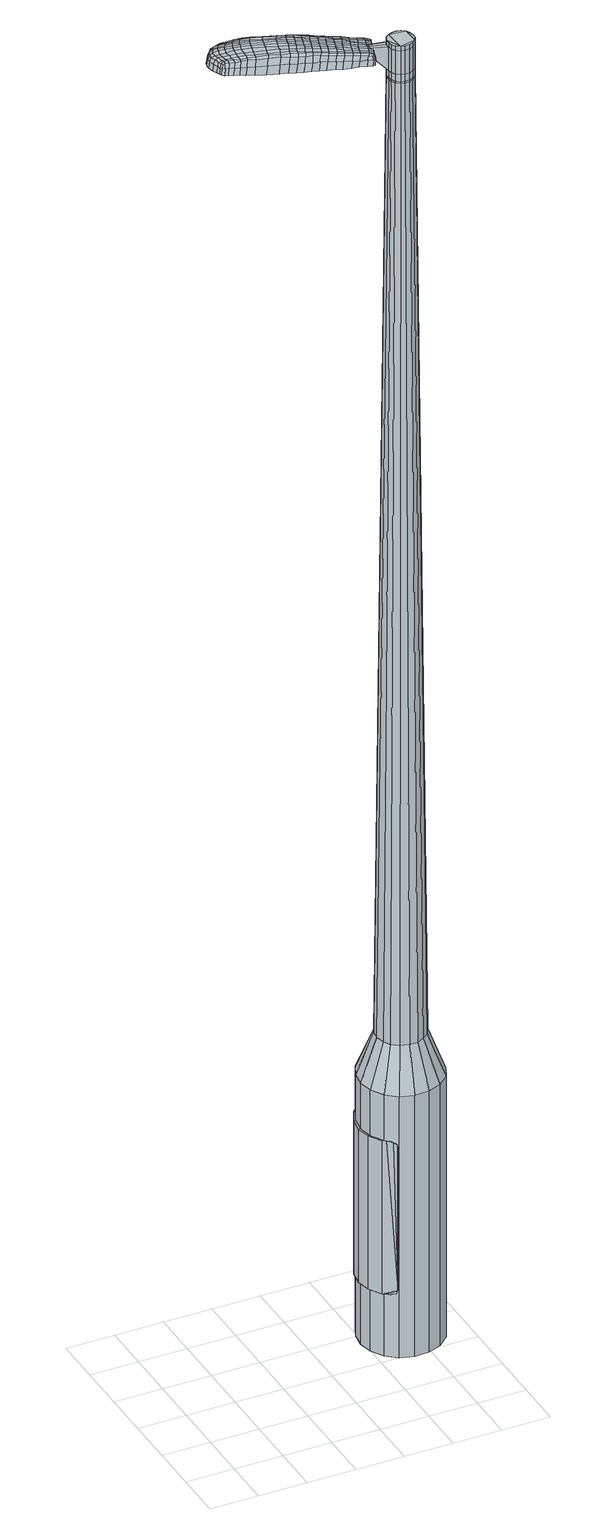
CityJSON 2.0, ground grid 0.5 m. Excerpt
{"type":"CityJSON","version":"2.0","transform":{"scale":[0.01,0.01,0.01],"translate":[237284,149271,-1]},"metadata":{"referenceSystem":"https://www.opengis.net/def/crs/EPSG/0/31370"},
"CityObjects":{
"object1":{"type":"GenericCityObject","attributes":{"cluster":260,"mean_distance_to_centroid":0.219,"new_centroid_x":237286.41,"new_centroid_y":149272.39,"mean_distance_to_camera":11.55,"H1":7.05,"H2":7.04,"Z_final":114.48,"cluster2":-1,"proj_x":237280.54,"proj_y":149267.75,"id_line":43995,"bearing_l":72.42,"distance":7.48,"orientation":"left","G_obj":162.42},"geometry":[{"type":"MultiSurface","lod":"2","boundaries":[[[0,1,2,3]],[[1,4,5,2]],[[4,6,7,5]],[[6,8,9,7]],[[8,10,11,9]],[[10,12,13,11]],[[12,14,15,13]],[[14,16,17,15]],[[16,18,19,17]],[[18,20,21,19]],[[20,22,23,21]],[[22,24,25,23]],[[24,26,27,25]],[[26,28,29,27]],[[28,30,31,29]],[[30,32,33,31]],[[32,34,35,33]],[[34,0,3,35]],[[36,37,38,39]],[[38,40,41,42]],[[41,43,42]],[[42,44,45,46]],[[45,47,46]],[[46,48,49,50]],[[49,51,50]],[[42,46,50,38]],[[50,52,39,38]],[[53,36,39]],[[2,5,7,35]],[[7,9,11,15]],[[11,13,15]],[[15,17,19,23]],[[19,21,23]],[[23,25,27,31]],[[27,29,31]],[[15,23,31,7]],[[31,33,35,7]],[[3,2,35]],[[1,0,54,55]],[[0,34,56,54]],[[34,32,57,56]],[[32,30,58,57]],[[30,28,59,58]],[[28,26,60,59]],[[26,24,61,60]],[[24,22,62,61]],[[22,20,63,62]],[[20,18,64,63]],[[18,16,65,64]],[[16,14,66,65]],[[14,12,67,66]],[[12,10,68,67]],[[10,8,69,68]],[[8,6,70,69]],[[6,4,71,70]],[[4,1,55,71]],[[55,54,72,73]],[[54,56,74,72]],[[56,57,75,74]],[[57,58,76,75]],[[58,59,77,76]],[[59,60,78,77]],[[60,61,79,78]],[[61,62,80,79]],[[62,63,81,80]],[[63,64,82,81]],[[64,65,83,82]],[[65,66,84,83]],[[66,67,85,84]],[[67,68,86,85]],[[68,69,87,86]],[[69,70,88,87]],[[70,71,89,88]],[[71,55,73,89]],[[90,91,92,93]],[[74,94,91,90]],[[75,95,94,74]],[[76,96,95,75]],[[97,98,96,76]],[[78,99,98,97]],[[79,100,99,78]],[[80,101,100,79]],[[102,103,101,80]],[[104,105,103,102]],[[83,106,105,104]],[[84,107,106,83]],[[108,109,107,84]],[[110,111,109,108]],[[87,112,111,110]],[[113,114,112,87]],[[89,115,114,113]],[[93,92,115,89]],[[116,117,118,119]],[[120,116,119,121]],[[122,120,121,123]],[[124,122,123,125]],[[126,124,125,127]],[[128,126,127,129]],[[130,128,129,131]],[[132,130,131,133]],[[134,132,133,135]],[[136,134,135,137]],[[138,136,137,139]],[[140,138,139,141]],[[142,140,141,143]],[[144,142,143,145]],[[146,144,145,147]],[[148,146,147,149]],[[73,72,90,93]],[[72,74,90]],[[77,97,76]],[[77,78,97]],[[81,102,80]],[[81,82,104,102]],[[82,83,104]],[[85,108,84]],[[85,86,110,108]],[[86,87,110]],[[88,113,87]],[[88,89,113]],[[73,93,89]],[[150,151,92,91]],[[151,115,92]],[[152,114,115]],[[152,112,114]],[[153,111,112]],[[153,154,109,111]],[[154,107,109]],[[155,105,106]],[[155,156,103,105]],[[156,101,103]],[[157,98,99]],[[157,96,98]],[[150,91,94]],[[39,52,148,158]],[[151,150,159,149]],[[53,39,158,117]],[[150,94,118,159]],[[36,53,117,116]],[[94,95,119,118]],[[37,36,116,120]],[[95,96,121,119]],[[38,37,120,122]],[[96,157,123,121]],[[40,38,122,124]],[[157,99,125,123]],[[41,40,124,126]],[[99,100,127,125]],[[43,41,126,128]],[[100,101,129,127]],[[42,43,128,130]],[[101,156,131,129]],[[44,42,130,132]],[[156,155,133,131]],[[45,44,132,134]],[[155,106,135,133]],[[47,45,134,136]],[[106,107,137,135]],[[46,47,136,138]],[[107,154,139,137]],[[48,46,138,140]],[[154,153,141,139]],[[49,48,140,142]],[[153,112,143,141]],[[51,49,142,144]],[[112,152,145,143]],[[50,51,144,146]],[[152,115,147,145]],[[52,50,146,148]],[[115,151,149,147]],[[148,149,160,161]],[[149,159,162,160]],[[159,118,163,162]],[[118,117,164,163]],[[117,158,165,164]],[[158,148,161,165]],[[166,167,168,169]],[[170,166,169,171]],[[166,170,172,173]],[[167,166,173,174]],[[175,176,177,178]],[[179,175,178,180]],[[175,179,181,182]],[[176,175,182,183]],[[184,185,186,187]],[[188,184,187,189]],[[184,188,190,191]],[[185,184,191,192]],[[193,194,195,196]],[[197,193,196,198]],[[193,197,199,200]],[[194,193,200,201]],[[202,203,204,205]],[[206,202,205,207]],[[202,206,208,209]],[[203,202,209,210]],[[211,212,213,214]],[[215,211,214,216]],[[211,215,217,218]],[[212,211,218,219]],[[220,221,222,223]],[[212,220,223,213]],[[220,212,219,224]],[[221,220,224,225]],[[226,227,228,229]],[[221,226,229,222]],[[226,221,225,230]],[[227,226,230,231]],[[232,170,171,233]],[[227,232,233,228]],[[232,227,231,234]],[[170,232,234,172]],[[235,236,237,238]],[[239,235,238,240]],[[235,239,241,242]],[[236,235,242,243]],[[244,245,246,247]],[[236,244,247,237]],[[244,236,243,248]],[[245,244,248,249]],[[250,251,252,253]],[[245,250,253,246]],[[250,245,249,254]],[[251,250,254,255]],[[256,257,258,259]],[[251,256,259,252]],[[256,251,255,260]],[[257,256,260,261]],[[262,167,174,263]],[[257,262,263,258]],[[262,257,261,264]],[[167,262,264,168]],[[265,266,267,268]],[[269,265,268,270]],[[265,269,271,272]],[[266,265,272,273]],[[274,275,276,277]],[[266,274,277,267]],[[274,266,273,278]],[[275,274,278,279]],[[280,281,282,283]],[[275,280,283,276]],[[280,275,279,284]],[[281,280,284,285]],[[286,179,180,287]],[[281,286,287,282]],[[286,281,285,288]],[[179,286,288,181]],[[289,290,291,292]],[[293,289,292,294]],[[289,293,295,296]],[[290,289,296,297]],[[298,299,300,301]],[[290,298,301,291]],[[298,290,297,302]],[[299,298,302,303]],[[304,305,306,307]],[[299,304,307,300]],[[304,299,303,308]],[[305,304,308,309]],[[310,311,312,313]],[[305,310,313,306]],[[310,305,309,314]],[[311,310,314,315]],[[316,176,183,317]],[[311,316,317,312]],[[316,311,315,318]],[[176,316,318,177]],[[319,205,204,320]],[[321,319,320,322]],[[319,321,323,324]],[[205,319,324,207]],[[325,321,322,326]],[[327,325,326,328]],[[325,327,329,330]],[[321,325,330,323]],[[331,327,328,332]],[[333,331,332,334]],[[331,333,335,336]],[[327,331,336,329]],[[337,333,334,338]],[[339,337,338,340]],[[337,339,341,342]],[[333,337,342,335]],[[343,339,340,344]],[[194,343,344,195]],[[343,194,201,345]],[[339,343,345,341]],[[346,347,192,191]],[[348,346,191,190]],[[346,348,349,350]],[[347,346,350,351]],[[352,353,351,350]],[[354,352,350,349]],[[352,354,355,356]],[[353,352,356,357]],[[358,359,357,356]],[[360,358,356,355]],[[358,360,361,362]],[[359,358,362,363]],[[364,365,363,362]],[[366,364,362,361]],[[364,366,199,197]],[[365,364,197,198]],[[367,368,369,370]],[[269,367,370,271]],[[367,269,270,371]],[[368,367,371,372]],[[373,188,189,374]],[[368,373,374,369]],[[373,368,372,375]],[[188,373,375,190]],[[376,377,378,379]],[[215,376,379,217]],[[376,215,216,380]],[[377,376,380,381]],[[382,383,384,385]],[[377,382,385,378]],[[382,377,381,386]],[[383,382,386,387]],[[388,185,192,389]],[[383,388,389,384]],[[388,383,387,390]],[[185,388,390,186]],[[391,392,393,394]],[[173,391,394,174]],[[391,173,172,395]],[[392,391,395,396]],[[397,398,399,400]],[[392,397,400,393]],[[397,392,396,401]],[[398,397,401,402]],[[403,196,195,404]],[[398,403,404,399]],[[403,398,402,405]],[[196,403,405,198]],[[406,407,408,409]],[[178,406,409,180]],[[406,178,177,410]],[[407,406,410,411]],[[412,200,199,413]],[[407,412,413,408]],[[412,407,411,414]],[[200,412,414,201]],[[415,416,417,418]],[[293,415,418,295]],[[415,293,294,419]],[[416,415,419,420]],[[421,206,207,422]],[[416,421,422,417]],[[421,416,420,423]],[[206,421,423,208]],[[424,425,426,427]],[[239,424,427,241]],[[424,239,240,428]],[[425,424,428,429]],[[430,431,432,433]],[[425,430,433,426]],[[430,425,429,434]],[[431,430,434,435]],[[436,203,210,437]],[[431,436,437,432]],[[436,431,435,438]],[[203,436,438,204]],[[439,440,429,428]],[[238,439,428,240]],[[439,238,237,441]],[[440,439,441,442]],[[443,444,435,434]],[[440,443,434,429]],[[443,440,442,445]],[[444,443,445,446]],[[447,320,204,438]],[[444,447,438,435]],[[447,444,446,448]],[[320,447,448,322]],[[449,450,451,452]],[[296,449,452,297]],[[449,296,295,418]],[[450,449,418,417]],[[453,324,323,454]],[[450,453,454,451]],[[453,450,417,422]],[[324,453,422,207]],[[455,456,442,441]],[[247,455,441,237]],[[455,247,246,457]],[[456,455,457,458]],[[459,460,446,445]],[[456,459,445,442]],[[459,456,458,461]],[[460,459,461,462]],[[463,326,322,448]],[[460,463,448,446]],[[463,460,462,464]],[[326,463,464,328]],[[465,466,467,468]],[[302,465,468,303]],[[465,302,297,452]],[[466,465,452,451]],[[469,330,329,470]],[[466,469,470,467]],[[469,466,451,454]],[[330,469,454,323]],[[471,472,458,457]],[[253,471,457,246]],[[471,253,252,473]],[[472,471,473,474]],[[475,476,462,461]],[[472,475,461,458]],[[475,472,474,477]],[[476,475,477,478]],[[479,332,328,464]],[[476,479,464,462]],[[479,476,478,480]],[[332,479,480,334]],[[481,482,483,484]],[[308,481,484,309]],[[481,308,303,468]],[[482,481,468,467]],[[485,336,335,486]],[[482,485,486,483]],[[485,482,467,470]],[[336,485,470,329]],[[487,488,474,473]],[[259,487,473,252]],[[487,259,258,489]],[[488,487,489,490]],[[491,492,478,477]],[[488,491,477,474]],[[491,488,490,493]],[[492,491,493,494]],[[495,338,334,480]],[[492,495,480,478]],[[495,492,494,496]],[[338,495,496,340]],[[497,498,499,500]],[[314,497,500,315]],[[497,314,309,484]],[[498,497,484,483]],[[501,342,341,502]],[[498,501,502,499]],[[501,498,483,486]],[[342,501,486,335]],[[503,504,490,489]],[[263,503,489,258]],[[503,263,174,394]],[[504,503,394,393]],[[505,506,494,493]],[[504,505,493,490]],[[505,504,393,400]],[[506,505,400,399]],[[507,344,340,496]],[[506,507,496,494]],[[507,506,399,404]],[[344,507,404,195]],[[508,509,411,410]],[[318,508,410,177]],[[508,318,315,500]],[[509,508,500,499]],[[510,345,201,414]],[[509,510,414,411]],[[510,509,499,502]],[[345,510,502,341]],[[511,512,372,371]],[[268,511,371,270]],[[511,268,267,513]],[[512,511,513,514]],[[515,348,190,375]],[[512,515,375,372]],[[515,512,514,516]],[[348,515,516,349]],[[517,518,519,520]],[[218,517,520,219]],[[517,218,217,379]],[[518,517,379,378]],[[521,522,523,524]],[[518,521,524,519]],[[521,518,378,385]],[[522,521,385,384]],[[525,347,351,526]],[[522,525,526,523]],[[525,522,384,389]],[[347,525,389,192]],[[527,528,514,513]],[[277,527,513,267]],[[527,277,276,529]],[[528,527,529,530]],[[531,354,349,516]],[[528,531,516,514]],[[531,528,530,532]],[[354,531,532,355]],[[533,534,535,536]],[[224,533,536,225]],[[533,224,219,520]],[[534,533,520,519]],[[537,538,539,540]],[[534,537,540,535]],[[537,534,519,524]],[[538,537,524,523]],[[541,353,357,542]],[[538,541,542,539]],[[541,538,523,526]],[[353,541,526,351]],[[543,544,530,529]],[[283,543,529,276]],[[543,283,282,545]],[[544,543,545,546]],[[547,360,355,532]],[[544,547,532,530]],[[547,544,546,548]],[[360,547,548,361]],[[549,550,551,552]],[[230,549,552,231]],[[549,230,225,536]],[[550,549,536,535]],[[553,554,555,556]],[[550,553,556,551]],[[553,550,535,540]],[[554,553,540,539]],[[557,359,363,558]],[[554,557,558,555]],[[557,554,539,542]],[[359,557,542,357]],[[559,560,546,545]],[[287,559,545,282]],[[559,287,180,409]],[[560,559,409,408]],[[561,366,361,548]],[[560,561,548,546]],[[561,560,408,413]],[[366,561,413,199]],[[562,563,396,395]],[[234,562,395,172]],[[562,234,231,552]],[[563,562,552,551]],[[564,565,402,401]],[[563,564,401,396]],[[564,563,551,556]],[[565,564,556,555]],[[566,365,198,405]],[[565,566,405,402]],[[566,565,555,558]],[[365,566,558,363]],[[567,568,569,570]],[[570,569,571,572]],[[573,571,569,574]],[[574,569,568,575]],[[576,577,578,579]],[[579,578,580,581]],[[582,580,578,583]],[[583,578,577,584]],[[585,586,587,588]],[[588,587,589,590]],[[591,589,587,592]],[[592,587,586,593]],[[594,595,596,597]],[[597,596,598,599]],[[600,598,596,601]],[[601,596,595,602]],[[603,604,605,606]],[[606,605,607,608]],[[609,607,605,610]],[[610,605,604,611]],[[612,613,614,615]],[[615,614,616,617]],[[618,616,614,619]],[[619,614,613,620]],[[621,622,623,624]],[[624,623,613,612]],[[620,613,623,625]],[[625,623,622,626]],[[627,628,629,630]],[[630,629,622,621]],[[626,622,629,631]],[[631,629,628,632]],[[572,571,633,634]],[[634,633,628,627]],[[632,628,633,635]],[[635,633,571,573]],[[636,637,638,639]],[[639,638,640,641]],[[642,640,638,643]],[[643,638,637,644]],[[645,646,647,648]],[[648,647,637,636]],[[644,637,647,649]],[[649,647,646,650]],[[651,652,653,654]],[[654,653,646,645]],[[650,646,653,655]],[[655,653,652,656]],[[657,658,659,660]],[[660,659,652,651]],[[656,652,659,661]],[[661,659,658,662]],[[575,568,663,664]],[[664,663,658,657]],[[662,658,663,665]],[[665,663,568,567]],[[666,667,668,669]],[[669,668,670,671]],[[672,670,668,673]],[[673,668,667,674]],[[675,676,677,678]],[[678,677,667,666]],[[674,667,677,679]],[[679,677,676,680]],[[681,682,683,684]],[[684,683,676,675]],[[680,676,683,685]],[[685,683,682,686]],[[581,580,687,688]],[[688,687,682,681]],[[686,682,687,689]],[[689,687,580,582]],[[690,691,692,693]],[[693,692,694,695]],[[696,694,692,697]],[[697,692,691,698]],[[699,700,701,702]],[[702,701,691,690]],[[698,691,701,703]],[[703,701,700,704]],[[705,706,707,708]],[[708,707,700,699]],[[704,700,707,709]],[[709,707,706,710]],[[711,712,713,714]],[[714,713,706,705]],[[710,706,713,715]],[[715,713,712,716]],[[584,577,717,718]],[[718,717,712,711]],[[716,712,717,719]],[[719,717,577,576]],[[603,606,720,721]],[[721,720,722,723]],[[724,722,720,725]],[[725,720,606,608]],[[723,722,726,727]],[[727,726,728,729]],[[730,728,726,731]],[[731,726,722,724]],[[729,728,732,733]],[[733,732,734,735]],[[736,734,732,737]],[[737,732,728,730]],[[735,734,738,739]],[[739,738,740,741]],[[742,740,738,743]],[[743,738,734,736]],[[741,740,744,745]],[[745,744,595,594]],[[602,595,744,746]],[[746,744,740,742]],[[593,747,748,592]],[[592,748,749,591]],[[750,749,748,751]],[[751,748,747,752]],[[752,753,754,751]],[[751,754,755,750]],[[756,755,754,757]],[[757,754,753,758]],[[758,759,760,757]],[[757,760,761,756]],[[762,761,760,763]],[[763,760,759,764]],[[764,765,766,763]],[[763,766,767,762]],[[600,767,766,598]],[[598,766,765,599]],[[768,769,770,771]],[[771,770,670,672]],[[671,670,770,772]],[[772,770,769,773]],[[590,589,774,775]],[[775,774,769,768]],[[773,769,774,776]],[[776,774,589,591]],[[777,778,779,780]],[[780,779,616,618]],[[617,616,779,781]],[[781,779,778,782]],[[783,784,785,786]],[[786,785,778,777]],[[782,778,785,787]],[[787,785,784,788]],[[593,586,789,790]],[[790,789,784,783]],[[788,784,789,791]],[[791,789,586,585]],[[792,793,794,795]],[[795,794,574,575]],[[573,574,794,796]],[[796,794,793,797]],[[798,799,800,801]],[[801,800,793,792]],[[797,793,800,802]],[[802,800,799,803]],[[594,597,804,805]],[[805,804,799,798]],[[803,799,804,806]],[[806,804,597,599]],[[807,808,809,810]],[[810,809,579,581]],[[576,579,809,811]],[[811,809,808,812]],[[600,601,813,814]],[[814,813,808,807]],[[812,808,813,815]],[[815,813,601,602]],[[816,817,694,818]],[[818,694,696]],[[695,694,817,819]],[[608,607,820,821]],[[821,820,817,816]],[[819,817,820,822]],[[822,820,607,609]],[[823,824,825,826]],[[826,825,640,642]],[[641,640,825,827]],[[827,825,824,828]],[[829,830,831,832]],[[832,831,824,823]],[[828,824,831,833]],[[833,831,830,834]],[[611,604,835,836]],[[836,835,830,829]],[[834,830,835,837]],[[837,835,604,603]],[[828,838,839,827]],[[827,839,639,641]],[[636,639,839,840]],[[840,839,838,841]],[[834,842,843,833]],[[833,843,838,828]],[[841,838,843,844]],[[844,843,842,845]],[[603,721,846,837]],[[837,846,842,834]],[[845,842,846,847]],[[847,846,721,723]],[[848,849,850,851]],[[851,850,697,698]],[[696,697,850,818]],[[818,850,849,816]],[[724,725,852,853]],[[853,852,849,848]],[[816,849,852,821]],[[821,852,725,608]],[[841,854,855,840]],[[840,855,648,636]],[[645,648,855,856]],[[856,855,854,857]],[[845,858,859,844]],[[844,859,854,841]],[[857,854,859,860]],[[860,859,858,861]],[[723,727,862,847]],[[847,862,858,845]],[[861,858,862,863]],[[863,862,727,729]],[[864,865,866,867]],[[867,866,703,704]],[[698,703,866,851]],[[851,866,865,848]],[[730,731,868,869]],[[869,868,865,864]],[[848,865,868,853]],[[853,868,731,724]],[[857,870,871,856]],[[856,871,654,645]],[[651,654,871,872]],[[872,871,870,873]],[[861,874,875,860]],[[860,875,870,857]],[[873,870,875,876]],[[876,875,874,877]],[[729,733,878,863]],[[863,878,874,861]],[[877,874,878,879]],[[879,878,733,735]],[[880,881,882,883]],[[883,882,709,710]],[[704,709,882,867]],[[867,882,881,864]],[[736,737,884,885]],[[885,884,881,880]],[[864,881,884,869]],[[869,884,737,730]],[[873,886,887,872]],[[872,887,660,651]],[[657,660,887,888]],[[888,887,886,889]],[[877,890,891,876]],[[876,891,886,873]],[[889,886,891,892]],[[892,891,890,893]],[[735,739,894,879]],[[879,894,890,877]],[[893,890,894,895]],[[895,894,739,741]],[[896,897,898,899]],[[899,898,715,716]],[[710,715,898,883]],[[883,898,897,880]],[[742,743,900,901]],[[901,900,897,896]],[[880,897,900,885]],[[885,900,743,736]],[[889,902,903,888]],[[888,903,664,657]],[[575,664,903,795]],[[795,903,902,792]],[[893,904,905,892]],[[892,905,902,889]],[[792,902,905,801]],[[801,905,904,798]],[[741,745,906,895]],[[895,906,904,893]],[[798,904,906,805]],[[805,906,745,594]],[[812,907,908,811]],[[811,908,719,576]],[[716,719,908,899]],[[899,908,907,896]],[[602,746,909,815]],[[815,909,907,812]],[[896,907,909,901]],[[901,909,746,742]],[[773,910,911,772]],[[772,911,669,671]],[[666,669,911,912]],[[912,911,910,913]],[[591,749,914,776]],[[776,914,910,773]],[[913,910,914,915]],[[915,914,749,750]],[[916,917,918,919]],[[919,918,619,620]],[[618,619,918,780]],[[780,918,917,777]],[[920,921,922,923]],[[923,922,917,916]],[[777,917,922,786]],[[786,922,921,783]],[[752,747,924,925]],[[925,924,921,920]],[[783,921,924,790]],[[790,924,747,593]],[[913,926,927,912]],[[912,927,678,666]],[[675,678,927,928]],[[928,927,926,929]],[[750,755,930,915]],[[915,930,926,913]],[[929,926,930,931]],[[931,930,755,756]],[[932,933,934,935]],[[935,934,625,626]],[[620,625,934,919]],[[919,934,933,916]],[[936,937,938,939]],[[939,938,933,932]],[[916,933,938,923]],[[923,938,937,920]],[[758,753,940,941]],[[941,940,937,936]],[[920,937,940,925]],[[925,940,753,752]],[[929,942,943,928]],[[928,943,684,675]],[[681,684,943,944]],[[944,943,942,945]],[[756,761,946,931]],[[931,946,942,929]],[[945,942,946,947]],[[947,946,761,762]],[[948,949,950,951]],[[951,950,631,632]],[[626,631,950,935]],[[935,950,949,932]],[[952,953,954,955]],[[955,954,949,948]],[[932,949,954,939]],[[939,954,953,936]],[[764,759,956,957]],[[957,956,953,952]],[[936,953,956,941]],[[941,956,759,758]],[[945,958,959,944]],[[944,959,688,681]],[[581,688,959,810]],[[810,959,958,807]],[[762,767,960,947]],[[947,960,958,945]],[[807,958,960,814]],[[814,960,767,600]],[[797,961,962,796]],[[796,962,635,573]],[[632,635,962,951]],[[951,962,961,948]],[[803,963,964,802]],[[802,964,961,797]],[[948,961,964,955]],[[955,964,963,952]],[[599,765,965,806]],[[806,965,963,803]],[[952,963,965,957]],[[957,965,765,764]],[[567,570,169,168]],[[570,572,171,169]],[[582,583,182,181]],[[583,584,183,182]],[[585,588,187,186]],[[588,590,189,187]],[[609,610,209,208]],[[610,611,210,209]],[[612,615,214,213]],[[615,617,216,214]],[[621,624,223,222]],[[624,612,213,223]],[[627,630,229,228]],[[630,621,222,229]],[[572,634,233,171]],[[634,627,228,233]],[[642,643,242,241]],[[643,644,243,242]],[[644,649,248,243]],[[649,650,249,248]],[[650,655,254,249]],[[655,656,255,254]],[[656,661,260,255]],[[661,662,261,260]],[[662,665,264,261]],[[665,567,168,264]],[[672,673,272,271]],[[673,674,273,272]],[[674,679,278,273]],[[679,680,279,278]],[[680,685,284,279]],[[685,686,285,284]],[[686,689,288,285]],[[689,582,181,288]],[[690,693,292,291]],[[693,695,294,292]],[[699,702,301,300]],[[702,690,291,301]],[[705,708,307,306]],[[708,699,300,307]],[[711,714,313,312]],[[714,705,306,313]],[[584,718,317,183]],[[718,711,312,317]],[[768,771,370,369]],[[771,672,271,370]],[[590,775,374,189]],[[775,768,369,374]],[[617,781,380,216]],[[781,782,381,380]],[[782,787,386,381]],[[787,788,387,386]],[[788,791,390,387]],[[791,585,186,390]],[[695,419,294]],[[695,819,420,419]],[[819,822,423,420]],[[822,609,208,423]],[[823,826,427,426]],[[826,642,241,427]],[[829,832,433,432]],[[832,823,426,433]],[[611,836,437,210]],[[836,829,432,437]],[[966,967,968,969]],[[970,971,969,968]],[[972,973,974,975]],[[976,977,978,979]],[[967,980,981,968]],[[982,970,968,981]],[[983,972,975,984]],[[985,986,977,976]],[[980,987,988,981]],[[988,989,982,981]],[[990,983,984,991]],[[992,986,985,993]],[[987,994,995,988]],[[995,996,989,988]],[[997,990,991,998]],[[999,992,993,1000]],[[1001,1002,1003,1004]],[[1005,1006,1002,1001]],[[1005,1007,1008,1006]],[[1007,1009,1010,1008]],[[1011,1012,1013,1014]],[[1015,1016,1012,1011]],[[1017,1018,1016,1015]],[[1019,1020,1018,1017]],[[1014,1003,1002,1011]],[[1011,1002,1006,1015]],[[1006,1008,1017,1015]],[[1008,1010,1019,1017]],[[975,974,971,970]],[[984,975,970,982]],[[989,991,984,982]],[[996,998,991,989]],[[976,979,973,972]],[[985,976,972,983]],[[993,985,983,990]],[[1000,993,990,997]],[[977,1001,1004,978]],[[986,1005,1001,977]],[[1007,1005,986,992]],[[1009,1007,992,999]],[[1021,1022,1023,1024]],[[1023,1025,1026,1027]],[[1023,1027,1028,1029]],[[1023,1029,1024]],[[1030,1021,1024,1031]],[[1032,1031,1024,1033]],[[1034,1033,1024]],[[1035,1023,1022,1036]],[[1037,1035,1036,1038]],[[1039,1037,1038,1040]],[[1041,1039,1040,1042]],[[1043,1041,1042,1044]],[[1044,1045,1046,1047]],[[1044,1047,1048,1049]],[[1044,1049,1050,1051]],[[1050,1052,1053,1054]],[[1050,1054,1055,1056]],[[1050,1056,1051]],[[1044,1051,1043]],[[1057,1058,1022,1021]],[[1059,1060,1025,1023]],[[1061,1062,1034,1024]],[[1058,1063,1036,1022]],[[1064,1059,1023,1035]],[[1063,1065,1038,1036]],[[1066,1064,1035,1037]],[[1065,1067,1040,1038]],[[1068,1066,1037,1039]],[[1067,1069,1042,1040]],[[1070,1068,1039,1041]],[[1069,1071,1044,1042]],[[1072,1070,1041,1043]],[[1071,1073,1045,1044]],[[1074,1075,1052,1050]],[[1076,1072,1043,1051]],[[1046,1045,1073,1077]],[[1047,1046,1077,1078]],[[1048,1047,1078,1079]],[[1049,1048,1079,1080]],[[1050,1049,1080,1074]],[[1081,1057,1021,1030]],[[1082,1081,1030,1031]],[[1083,1082,1031,1032]],[[1084,1083,1032,1033]],[[1062,1084,1033,1034]],[[1026,1025,1060,1085]],[[1053,1052,1075,1086]],[[1027,1026,1085,1087]],[[1028,1027,1087,1088]],[[1029,1028,1088,1089]],[[1024,1029,1089,1061]],[[1054,1053,1086,1090]],[[1055,1054,1090,1091]],[[1056,1055,1091,1092]],[[1051,1056,1092,1076]]]}]}
},
"vertices":[
[199,151,384],[205,164,384],[205,164,96],[199,151,96],[216,174,384],[216,174,96],[230,179,384],[230,179,96],[245,180,384],[245,180,96],[259,175,384],[259,175,96],[270,166,384],[270,166,96],[278,154,384],[278,154,96],[281,140,384],[281,140,96],[279,125,384],[279,125,96],[273,112,384],[273,112,96],[262,102,384],[262,102,96],[248,97,384],[248,97,96],[233,96,384],[233,96,96],[219,100,384],[219,100,96],[208,109,384],[208,109,96],[200,122,384],[200,122,96],[197,136,384],[197,136,96],[227,133,1524],[229,129,1524],[233,126,1524],[226,142,1524],[237,125,1524],[242,125,1524],[250,130,1524],[246,127,1524],[252,134,1524],[252,138,1524],[249,147,1524],[251,143,1524],[245,150,1524],[241,151,1524],[232,149,1524],[236,151,1524],[228,146,1524],[226,137,1524],[215,146,429],[219,153,429],[214,137,429],[216,128,429],[220,121,429],[227,116,429],[236,113,429],[244,113,429],[252,117,429],[259,123,429],[263,130,429],[264,139,429],[262,148,429],[258,155,429],[251,160,429],[242,163,429],[234,163,429],[225,159,429],[226,142,1483],[228,146,1483],[226,137,1483],[227,133,1483],[229,129,1483],[233,126,1483],[237,125,1483],[242,125,1483],[246,127,1483],[250,130,1483],[252,134,1483],[252,138,1483],[251,143,1483],[249,147,1483],[245,150,1483],[241,151,1483],[236,151,1483],[232,149,1483],[227,142,1483],[227,142,1485],[229,146,1485],[229,146,1483],[226,137,1485],[227,133,1485],[229,129,1485],[233,127,1483],[233,127,1485],[237,125,1485],[242,125,1485],[246,127,1485],[249,130,1483],[249,130,1485],[251,134,1483],[251,134,1485],[252,138,1485],[251,143,1485],[248,147,1483],[248,147,1485],[245,149,1483],[245,149,1485],[241,151,1485],[236,150,1483],[236,150,1485],[232,149,1485],[227,133,1519],[226,137,1519],[226,137,1493],[227,133,1493],[229,129,1519],[229,129,1493],[233,126,1519],[233,126,1493],[237,125,1519],[237,125,1493],[242,125,1519],[242,125,1493],[246,127,1519],[246,127,1493],[250,130,1519],[250,130,1493],[252,134,1519],[252,134,1493],[252,138,1519],[252,138,1493],[251,143,1519],[251,143,1493],[249,147,1519],[249,147,1493],[245,150,1519],[245,150,1493],[241,151,1519],[241,151,1493],[236,151,1519],[236,151,1493],[232,149,1519],[232,149,1493],[228,146,1519],[228,146,1493],[226,142,1485],[228,146,1485],[236,151,1485],[245,150,1485],[249,147,1485],[252,134,1485],[250,130,1485],[233,126,1485],[226,142,1519],[226,142,1493],[209,151,1513],[209,151,1518],[208,148,1513],[207,145,1513],[207,145,1518],[208,148,1518],[144,189,1519],[150,186,1518],[150,188,1509],[143,191,1510],[136,191,1519],[135,193,1510],[136,190,1526],[144,187,1525],[151,184,1525],[132,152,1519],[139,150,1518],[140,151,1525],[133,153,1525],[123,154,1519],[125,156,1526],[122,153,1510],[130,151,1510],[137,149,1509],[67,191,1519],[68,194,1519],[67,195,1513],[66,191,1513],[67,187,1519],[66,187,1513],[68,186,1524],[69,190,1524],[70,194,1524],[138,169,1530],[145,166,1529],[146,169,1529],[139,172,1530],[129,171,1531],[130,175,1531],[128,168,1530],[137,165,1530],[144,163,1529],[215,144,1512],[216,147,1512],[214,147,1517],[214,145,1517],[214,142,1512],[213,142,1517],[213,141,1506],[214,145,1506],[215,147,1506],[87,205,1519],[90,205,1519],[90,206,1512],[86,207,1512],[84,205,1518],[84,207,1512],[85,204,1522],[87,204,1523],[90,203,1524],[95,204,1519],[100,202,1519],[100,204,1512],[94,205,1512],[95,202,1524],[100,201,1525],[106,201,1519],[114,199,1519],[113,200,1511],[105,203,1511],[106,199,1526],[114,197,1526],[124,195,1519],[124,197,1510],[125,193,1526],[213,162,1513],[206,165,1513],[206,164,1518],[213,161,1517],[218,160,1512],[217,160,1516],[217,161,1506],[212,164,1507],[205,166,1507],[199,168,1514],[192,171,1515],[192,169,1520],[199,166,1519],[198,169,1507],[191,172,1507],[185,173,1515],[178,176,1516],[178,174,1522],[185,172,1521],[184,175,1508],[177,178,1508],[171,179,1517],[164,181,1517],[164,179,1524],[171,177,1523],[170,180,1508],[163,183,1509],[157,184,1518],[157,182,1524],[156,186,1509],[75,171,1519],[78,170,1519],[79,171,1524],[76,173,1523],[73,173,1518],[74,173,1522],[72,172,1512],[74,170,1512],[77,169,1512],[83,168,1519],[88,166,1519],[89,167,1525],[84,169,1524],[81,167,1512],[87,165,1512],[94,164,1519],[101,161,1519],[102,162,1526],[95,165,1526],[92,163,1511],[100,160,1511],[112,158,1519],[113,159,1526],[110,157,1510],[203,134,1513],[196,135,1513],[195,135,1507],[202,133,1507],[209,132,1512],[208,132,1506],[208,133,1516],[204,134,1517],[197,136,1518],[189,137,1514],[181,139,1515],[180,138,1507],[187,136,1507],[190,138,1519],[183,140,1520],[174,141,1515],[167,143,1516],[165,142,1508],[173,140,1508],[175,142,1521],[168,144,1522],[160,145,1517],[153,146,1517],[151,145,1509],[158,144,1508],[161,146,1523],[154,148,1524],[146,148,1518],[144,147,1509],[147,149,1524],[209,146,1519],[209,149,1519],[201,149,1520],[202,151,1520],[200,146,1520],[208,144,1519],[194,151,1522],[195,153,1522],[187,153,1523],[188,156,1523],[186,150,1523],[193,148,1521],[180,155,1524],[181,158,1524],[173,158,1525],[174,160,1525],[172,154,1525],[179,152,1524],[166,160,1526],[167,163,1526],[159,162,1527],[160,165,1527],[158,159,1527],[165,157,1526],[152,164,1528],[153,167,1528],[151,161,1528],[71,189,1527],[73,193,1527],[71,185,1526],[75,184,1527],[76,188,1528],[77,192,1528],[82,186,1529],[83,190,1529],[81,182,1528],[88,180,1530],[89,184,1530],[90,187,1530],[96,182,1531],[97,185,1531],[95,178,1530],[104,175,1531],[105,179,1531],[106,182,1531],[117,175,1531],[118,178,1531],[116,171,1531],[71,174,1518],[70,177,1519],[69,176,1513],[70,174,1513],[73,175,1523],[71,177,1523],[68,182,1519],[67,181,1513],[70,181,1524],[82,205,1518],[79,204,1518],[80,203,1523],[83,204,1523],[81,206,1513],[79,205,1513],[76,203,1519],[73,200,1519],[74,200,1524],[77,202,1523],[75,203,1513],[72,201,1513],[70,198,1519],[72,197,1524],[69,198,1513],[144,185,1528],[143,184,1528],[150,181,1528],[151,183,1527],[136,188,1528],[135,186,1529],[142,181,1529],[141,178,1530],[148,176,1529],[149,178,1528],[134,184,1529],[132,181,1530],[140,175,1530],[147,172,1529],[131,178,1531],[134,155,1528],[134,157,1529],[126,159,1529],[125,157,1528],[141,153,1527],[141,155,1528],[135,161,1529],[127,163,1530],[142,159,1528],[211,133,1512],[212,135,1512],[211,136,1517],[210,134,1517],[210,132,1506],[211,134,1506],[213,138,1512],[212,139,1517],[212,138,1506],[219,158,1512],[219,157,1512],[218,158,1506],[219,159,1506],[218,158,1517],[217,157,1517],[218,155,1512],[217,152,1512],[217,153,1506],[217,155,1506],[217,155,1517],[216,152,1517],[216,149,1512],[216,150,1506],[215,150,1517],[213,160,1519],[212,158,1519],[206,162,1520],[205,161,1520],[212,156,1519],[211,154,1519],[205,159,1520],[204,156,1520],[210,151,1519],[203,154,1520],[205,135,1519],[206,137,1519],[198,139,1520],[198,137,1520],[207,140,1519],[199,142,1520],[199,165,1521],[198,163,1521],[192,168,1522],[191,166,1522],[198,161,1521],[197,159,1521],[191,164,1522],[190,161,1523],[196,156,1522],[189,158,1523],[190,139,1521],[191,141,1521],[184,143,1522],[183,141,1522],[192,144,1521],[185,147,1522],[185,170,1523],[184,168,1523],[178,173,1524],[177,171,1524],[184,166,1523],[183,163,1524],[177,169,1525],[176,166,1525],[182,161,1524],[175,163,1525],[176,143,1523],[177,145,1523],[170,147,1524],[169,145,1524],[178,149,1524],[171,151,1525],[171,175,1525],[170,174,1525],[164,178,1526],[164,176,1526],[170,171,1526],[169,168,1526],[163,174,1527],[162,171,1527],[168,165,1526],[161,168,1527],[162,147,1525],[163,149,1525],[155,151,1526],[155,149,1526],[164,153,1526],[157,155,1527],[157,180,1527],[157,179,1527],[156,176,1527],[155,173,1528],[154,170,1528],[148,151,1527],[148,153,1527],[150,157,1528],[75,174,1525],[74,176,1525],[78,173,1526],[77,175,1526],[72,181,1526],[76,179,1527],[85,203,1525],[83,202,1525],[86,202,1526],[89,202,1525],[80,201,1525],[77,199,1526],[81,198,1527],[84,200,1526],[74,196,1526],[79,195,1527],[83,171,1526],[82,173,1527],[89,168,1527],[88,171,1528],[82,177,1528],[88,175,1529],[94,201,1526],[92,200,1527],[98,199,1528],[99,200,1527],[89,198,1527],[87,196,1528],[93,194,1529],[96,197,1528],[85,193,1528],[92,191,1530],[95,166,1528],[95,169,1529],[103,164,1528],[103,166,1529],[95,173,1529],[103,170,1530],[105,198,1528],[104,197,1528],[112,194,1529],[113,196,1528],[102,195,1529],[100,192,1530],[109,189,1530],[110,192,1530],[98,189,1530],[107,186,1531],[114,160,1529],[114,163,1529],[115,167,1530],[124,192,1528],[123,190,1529],[122,188,1530],[120,185,1530],[119,182,1531],[149,186,1509],[150,184,1518],[143,187,1518],[142,189,1509],[135,190,1519],[134,191,1510],[135,188,1525],[143,185,1525],[150,183,1525],[140,153,1525],[139,152,1518],[132,154,1518],[134,155,1525],[124,156,1519],[125,157,1525],[122,155,1510],[131,153,1509],[137,151,1509],[69,194,1513],[70,193,1519],[69,190,1519],[68,191,1513],[69,187,1519],[68,187,1513],[71,186,1524],[71,190,1524],[72,193,1524],[145,169,1528],[144,167,1528],[137,169,1529],[138,172,1529],[129,171,1529],[130,175,1529],[128,168,1529],[136,165,1529],[143,163,1528],[213,148,1516],[213,148,1512],[213,145,1512],[212,145,1516],[212,142,1512],[211,143,1516],[211,142,1506],[212,145,1506],[213,148,1506],[89,204,1512],[90,203,1519],[87,203,1518],[86,205,1512],[85,203,1518],[84,205,1512],[85,202,1522],[87,202,1523],[90,201,1523],[99,202,1512],[100,200,1519],[94,202,1519],[94,203,1512],[94,200,1524],[100,199,1525],[112,199,1511],[113,197,1519],[105,199,1519],[105,201,1511],[106,197,1525],[113,195,1526],[124,193,1519],[123,195,1510],[124,192,1526],[205,162,1518],[205,163,1513],[212,161,1513],[212,159,1517],[216,159,1512],[215,158,1515],[216,160,1506],[211,162,1506],[204,165,1507],[191,167,1520],[191,169,1514],[198,166,1514],[198,165,1519],[197,167,1507],[190,170,1507],[177,172,1522],[177,174,1516],[184,171,1515],[184,170,1521],[183,173,1508],[176,176,1508],[163,178,1523],[163,179,1517],[170,177,1516],[170,175,1522],[169,178,1508],[162,181,1508],[156,182,1517],[157,180,1524],[156,184,1509],[80,173,1523],[79,172,1519],[76,173,1518],[77,174,1523],[74,174,1518],[75,175,1522],[73,173,1512],[75,172,1512],[78,171,1512],[90,169,1525],[89,168,1519],[84,170,1519],[84,171,1524],[82,169,1512],[87,167,1512],[103,164,1526],[102,163,1519],[94,166,1519],[95,167,1525],[93,165,1511],[100,162,1511],[113,160,1519],[114,161,1526],[111,159,1510],[195,137,1507],[196,137,1513],[204,135,1513],[202,135,1506],[209,134,1512],[208,134,1506],[208,135,1515],[204,136,1517],[197,138,1518],[180,140,1507],[182,141,1514],[189,139,1514],[188,138,1507],[190,140,1519],[183,142,1520],[166,144,1508],[167,145,1516],[175,143,1515],[173,142,1508],[176,144,1521],[169,146,1522],[151,147,1508],[153,148,1517],[160,146,1516],[159,145,1508],[161,148,1522],[154,149,1523],[146,150,1517],[144,149,1509],[147,151,1524],[208,147,1518],[208,149,1518],[201,149,1519],[202,151,1519],[200,146,1519],[207,144,1518],[194,151,1520],[195,154,1520],[187,153,1521],[187,156,1521],[186,150,1521],[193,148,1520],[180,156,1523],[180,158,1523],[172,158,1524],[173,160,1524],[171,155,1524],[179,153,1523],[165,160,1525],[166,163,1525],[158,162,1526],[159,165,1526],[157,159,1526],[164,157,1525],[151,164,1527],[152,167,1527],[150,161,1527],[74,192,1526],[73,189,1526],[73,186,1525],[76,184,1526],[77,188,1526],[78,191,1526],[84,189,1528],[83,186,1528],[82,182,1527],[89,180,1528],[89,184,1529],[90,187,1529],[97,185,1530],[96,182,1530],[95,178,1529],[104,175,1530],[105,179,1530],[106,182,1530],[118,178,1530],[117,175,1530],[116,172,1530],[71,177,1513],[72,178,1518],[73,175,1518],[72,175,1512],[75,176,1523],[73,178,1523],[70,182,1519],[69,182,1513],[72,182,1523],[81,201,1523],[80,202,1518],[83,203,1518],[84,202,1523],[82,204,1512],[80,203,1512],[76,198,1523],[74,199,1519],[77,201,1519],[78,200,1523],[77,202,1513],[74,199,1513],[72,196,1519],[73,196,1524],[71,197,1513],[149,181,1527],[143,183,1527],[143,184,1527],[150,182,1526],[135,187,1527],[134,186,1528],[147,175,1528],[141,178,1528],[142,181,1528],[148,178,1527],[133,183,1528],[132,181,1529],[139,175,1529],[146,172,1528],[131,178,1529],[126,160,1528],[134,157,1527],[134,156,1527],[126,158,1527],[141,154,1526],[141,156,1527],[135,161,1528],[127,164,1528],[142,159,1527],[209,136,1516],[210,136,1512],[209,135,1516],[208,135,1506],[211,139,1512],[210,139,1516],[210,138,1506],[216,158,1506],[217,157,1512],[217,158,1512],[217,159,1506],[216,158,1516],[216,157,1516],[214,153,1506],[215,153,1512],[216,155,1512],[215,156,1506],[215,155,1516],[214,153,1516],[214,150,1512],[214,151,1506],[213,150,1516],[211,158,1518],[212,159,1518],[205,162,1519],[205,161,1519],[210,154,1518],[211,156,1518],[204,159,1519],[203,156,1519],[209,152,1518],[202,154,1519],[198,140,1519],[205,138,1518],[204,137,1518],[198,139,1519],[206,141,1518],[199,143,1519],[198,163,1520],[198,164,1520],[191,167,1521],[191,166,1521],[196,159,1520],[197,161,1520],[190,164,1521],[189,161,1521],[195,156,1520],[188,158,1521],[183,144,1521],[191,142,1520],[190,141,1520],[183,143,1521],[192,145,1520],[185,147,1521],[184,168,1522],[184,169,1522],[177,172,1523],[177,171,1523],[182,163,1522],[183,166,1522],[176,168,1523],[175,166,1524],[181,161,1523],[174,163,1524],[169,148,1523],[176,146,1522],[176,144,1522],[169,146,1523],[177,149,1522],[170,151,1523],[170,173,1524],[170,174,1524],[163,177,1525],[163,176,1525],[168,168,1525],[169,171,1524],[162,173,1525],[161,171,1526],[167,165,1525],[160,168,1526],[155,152,1525],[162,150,1524],[162,148,1524],[155,150,1525],[163,153,1524],[156,155,1525],[156,178,1526],[157,179,1526],[154,173,1527],[155,176,1526],[153,170,1527],[148,154,1526],[148,152,1526],[149,157,1526],[75,177,1524],[76,175,1524],[79,174,1525],[78,176,1525],[74,181,1525],[77,180,1525],[87,200,1525],[83,201,1524],[86,202,1524],[89,201,1525],[81,197,1526],[78,198,1525],[81,200,1524],[84,199,1525],[76,195,1525],[79,194,1526],[83,174,1526],[84,172,1526],[90,170,1526],[89,171,1527],[82,178,1526],[89,176,1527],[98,198,1527],[92,199,1526],[94,200,1526],[99,198,1526],[94,193,1528],[87,195,1527],[90,197,1526],[96,196,1527],[85,192,1527],[92,190,1528],[95,169,1527],[95,168,1527],[103,165,1527],[103,167,1528],[95,173,1528],[103,171,1529],[112,193,1528],[104,196,1527],[105,197,1527],[113,194,1527],[109,188,1529],[100,191,1529],[102,194,1528],[110,191,1528],[99,188,1529],[107,185,1530],[114,163,1528],[114,162,1528],[115,167,1529],[123,190,1528],[124,191,1528],[120,185,1529],[122,187,1529],[119,182,1530],[216,160,1508],[214,153,1508],[184,164,1509],[186,172,1509],[163,171,1510],[166,179,1510],[126,184,1512],[129,193,1512],[146,187,1511],[143,178,1511],[109,189,1513],[96,193,1514],[98,201,1514],[111,198,1513],[212,147,1508],[181,157,1509],[161,163,1510],[123,175,1512],[140,170,1511],[106,180,1513],[93,184,1514],[210,140,1508],[179,149,1509],[158,155,1510],[120,166,1512],[137,161,1511],[90,176,1514],[103,172,1513],[208,134,1508],[177,141,1509],[156,147,1510],[117,157,1512],[135,152,1511],[88,168,1514],[100,163,1513],[83,197,1514],[78,197,1514],[80,203,1514],[85,205,1514],[80,189,1514],[76,190,1514],[78,181,1514],[74,183,1514],[75,173,1514],[71,177,1514],[72,196,1515],[69,193,1515],[69,194,1515],[74,200,1515],[71,191,1515],[68,192,1515],[70,187,1515],[68,191,1515],[68,183,1515],[68,190,1515],[209,107,334],[206,109,334],[206,109,165],[217,100,171],[209,107,165],[212,104,165],[214,103,166],[216,101,167],[217,101,169],[212,104,334],[214,103,333],[216,101,332],[217,101,331],[217,100,328],[198,122,165],[198,122,334],[195,136,165],[195,136,334],[197,151,165],[197,151,334],[204,165,165],[204,165,334],[215,175,165],[215,175,334],[219,177,334],[222,178,334],[225,179,333],[227,180,332],[228,180,331],[229,181,328],[219,177,165],[229,181,171],[228,180,169],[227,180,167],[225,179,166],[222,178,165],[211,109,334],[208,111,334],[208,111,165],[211,109,165],[219,103,171],[219,103,328],[201,123,334],[201,123,165],[198,137,334],[198,137,165],[200,150,334],[200,150,165],[206,163,334],[206,163,165],[217,172,334],[217,172,165],[220,174,334],[230,178,328],[230,178,171],[220,174,165],[224,175,334],[226,177,333],[228,177,332],[229,178,331],[214,107,334],[216,105,333],[218,104,332],[219,103,331],[214,107,165],[229,178,169],[216,105,166],[218,104,167],[219,103,169],[228,177,167],[226,177,166],[224,175,165]
]}
